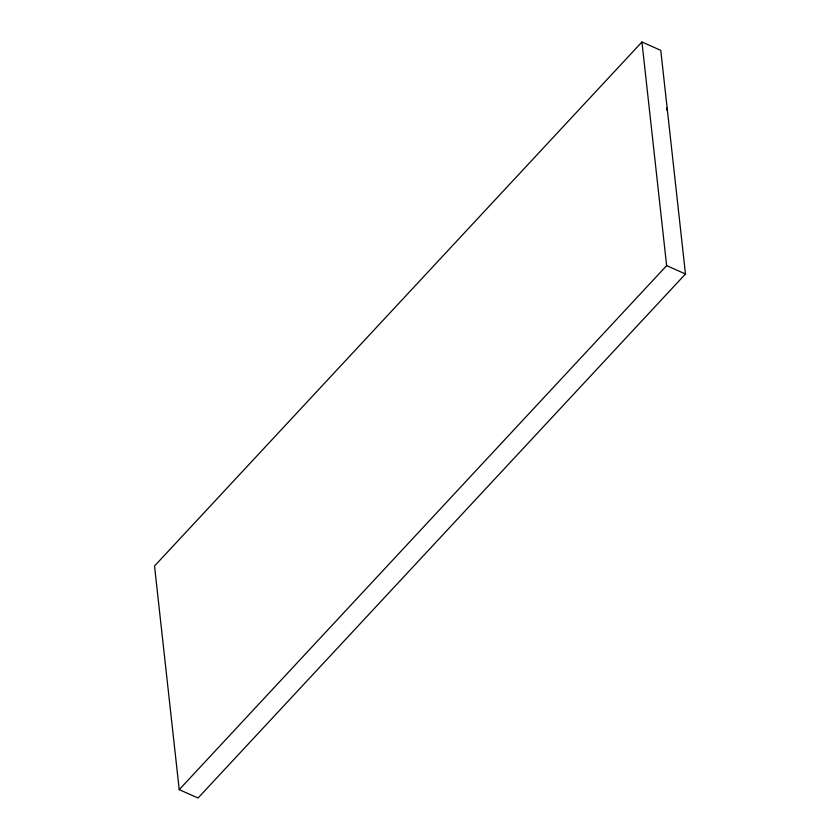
<?xml version="1.0" encoding="UTF-8"?>
<svg xmlns="http://www.w3.org/2000/svg" width="840" height="840" viewBox="0 0 840 840"><rect width="100%" height="100%" fill="white"/><g stroke="black" fill="none" stroke-linecap="round" stroke-linejoin="round"><path stroke-width="1.26" d="M641.938 42L154.528 566.013L179.225 789.653L198.061 798L685.472 273.987L660.775 50.348L641.938 42L666.635 265.639L179.225 789.653M666.635 265.639L685.472 273.987M666.55 107.583L666.74 110.114"/></g></svg>
